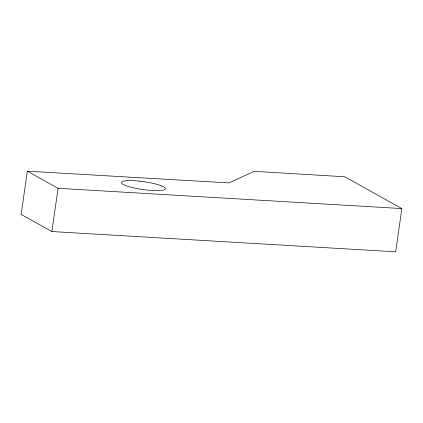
<?xml version="1.0" encoding="UTF-8"?>
<svg xmlns="http://www.w3.org/2000/svg" width="423" height="423" viewBox="0 0 423 423"><rect width="100%" height="100%" fill="white"/><g stroke="black" fill="none" stroke-linecap="round" stroke-linejoin="round"><path stroke-width="0.63" d="M27.342 171.188L21.15 214.424L51.881 231.545L395.658 251.812L401.85 208.576L344.782 176.777L254.112 171.341L228.88 182.926L27.342 171.188L58.073 188.309L401.85 208.576M51.881 231.545L58.073 188.309M140.209 181.213L134.694 180.737A22.197 3.976 8.2 0 0 122.347 183.815A22.197 3.976 8.2 0 0 146.739 190.059L152.254 190.535A22.197 3.976 8.2 0 0 164.6 187.458A22.197 3.976 8.2 0 0 140.209 181.213"/></g></svg>
